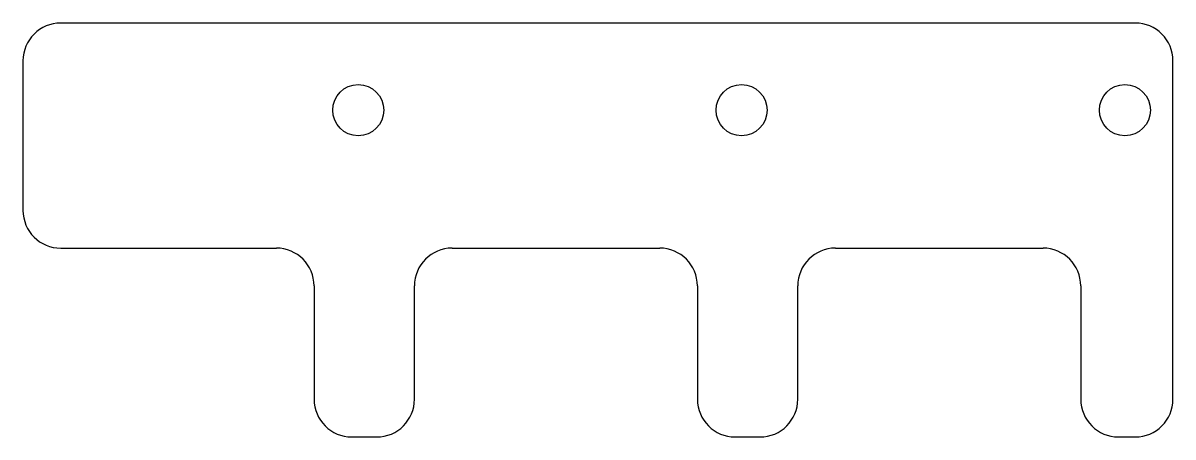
# Model space of a CAD drawing. Header units: millimetres. Extents: x 66.5 to 127.4, y 143.3 to 165.2.
import ezdxf

# ---------------------------------------------------------------- set-up
doc = ezdxf.new("R2010")
doc.units = ezdxf.units.MM

msp = doc.modelspace()

# ---------------------------------------------------------------- linework, layer by layer
at = {"color": 7, "linetype": 'Continuous', "lineweight": 25}
for p, q in [((125.437, 165.25), (68.477, 165.25)), ((66.477, 163.25), (66.477, 155.329)), ((127.437, 145.329), (127.437, 163.25)), ((68.477, 153.329), (79.907, 153.329)), ((89.227, 153.329), (100.227, 153.329)), ((109.547, 153.329), (120.547, 153.329)), ((81.907, 151.329), (81.907, 145.329)), ((87.227, 145.329), (87.227, 151.329)), ((102.227, 151.329), (102.227, 145.329)), ((107.547, 145.329), (107.547, 151.329)), ((122.547, 151.329), (122.547, 145.329)), ((83.907, 143.329), (85.227, 143.329)), ((104.227, 143.329), (105.547, 143.329)), ((124.547, 143.329), (125.437, 143.329))]:
    msp.add_line(p, q, dxfattribs=at)
for centre in [(84.247, 160.636), (104.567, 160.636), (124.887, 160.636)]:
    msp.add_circle(centre, 1.353, dxfattribs=at)
for centre, start, end in [((68.477, 163.25), 90, 180), ((125.437, 163.25), 0, 90), ((68.477, 155.329), 180, 270), ((79.907, 151.329), 0, 90), ((89.227, 151.329), 90, 180), ((100.227, 151.329), 0, 90), ((109.547, 151.329), 90, 180), ((120.547, 151.329), 0, 90), ((83.907, 145.329), 180, 270), ((85.227, 145.329), 270, 0), ((104.227, 145.329), 180, 270), ((105.547, 145.329), 270, 0), ((124.547, 145.329), 180, 270), ((125.437, 145.329), 270, 0)]:
    msp.add_arc(centre, 2, start, end, dxfattribs=at)

doc.saveas('drawing.dxf')
